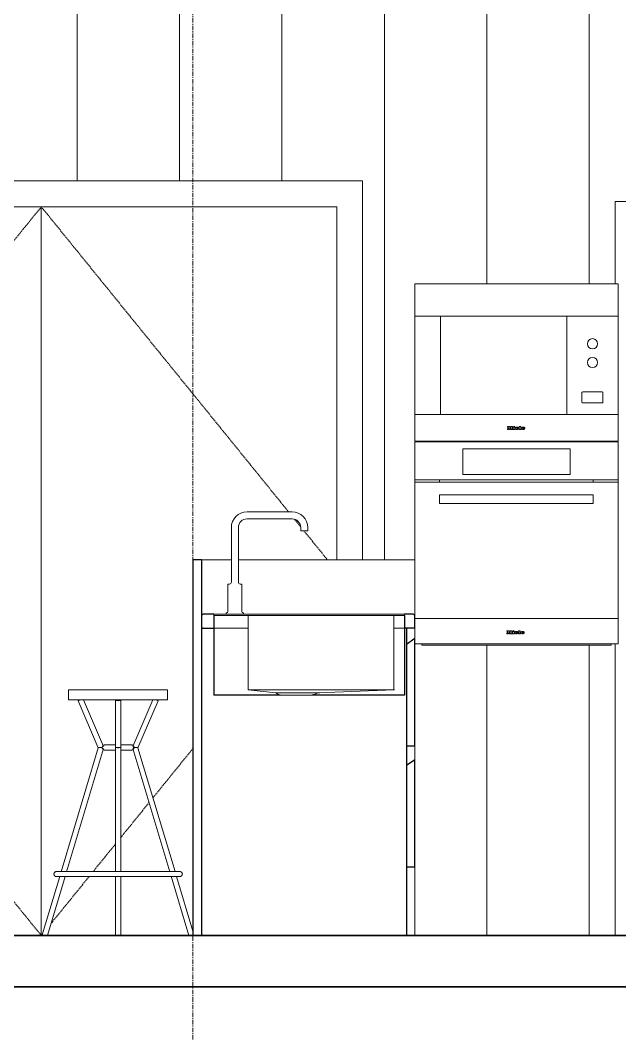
# Model space of a CAD drawing. Header units: millimetres. Extents: x -24070 to 93572, y -3360 to 13033.
# Drawn here: x 57854 to 59609, y -305 to 2680 of the extents above; entities that cross this region are included whole.
import ezdxf

# ---------------------------------------------------------------- set-up
doc = ezdxf.new("R2010")
doc.units = ezdxf.units.MM
doc.linetypes.add('Dash - Tight', pattern=[4.5, 3, -1.5])
doc.linetypes.add('Grid Line', pattern=[22.225, 12.7, -3.175, 3.175, -3.175])
for name, color, linetype, lineweight in [('A-DOOR', 31, 'Continuous', 9), ('A-DOOR-FRAM', 31, 'Continuous', 9), ('A-FLOR', 192, 'Continuous', 9), ('A-FLOR-LEVL', 51, 'Continuous', 9), ('A-WALL', 113, 'Continuous', 9), ('A-WALL-PATT', 111, 'Continuous', 9), ('I-FURN', 30, 'Continuous', 9), ('P-SANR-FIXT', 6, 'Continuous', 9), ('Q-CASE', 31, 'Continuous', 9), ('Q-SPCQ', 91, 'Continuous', 9), ('S-GRID', 1, 'Continuous', 9)]:
    doc.layers.add(name, color=color, linetype=linetype, lineweight=lineweight)

# ---------------------------------------------------------------- blocks, each defined once
blk = doc.blocks.new('Sink-Offset-Kohler-Vault-3823_4 - Steel-Stainless-NA-211807-Building Section')
at = {"layer": 'P-SANR-FIXT'}
for p, q in [((262.6, 937.6), (262.6, 940.8)), ((262.6, 940.8), (821.4, 940.8)), ((363.3, 937.6), (262.6, 937.6)), ((363.3, 937.6), (789.8, 937.6)), ((363.3, 719.3), (363.3, 937.6)), ((821.4, 937.6), (789.8, 937.6)), ((789.8, 937.6), (789.8, 719.3)), ((821.4, 940.8), (821.4, 937.6)), ((791.4, 719.3), (363.3, 719.3)), ((443.8, 710.7), (363.3, 719.3)), ((789.8, 719.3), (568, 710.5)), ((443.8, 710.7), (573, 710.7)), ((550.7, 704.2), (457.2, 704.2))]:
    blk.add_line(p, q, dxfattribs=at)
for centre, radius, start, end in [((467.7, 743.2), 40.4, 233.7159, 254.9114), ((424.3, 1082), 398.4, 288.5068, 291.153)]:
    blk.add_arc(centre, radius, start, end, dxfattribs=at)
blk = doc.blocks.new('Faucet-8inch_Reach-Kohler-Purist-7507 - Chrome-Polished_Chrome-CP-213558-Building Section')
at = {"layer": 'P-SANR-FIXT'}
for p, q in [((491.9, 1240.8), (360.1, 1240.8)), ((314.1, 1194.8), (314.1, 1034.8)), ((334.6, 1035), (334.6, 1194.9)), ((360.1, 1220.3), (491.8, 1220.3)), ((517.3, 1194.8), (517.3, 1185.2)), ((537.9, 1185.2), (537.9, 1194.8)), ((517.3, 1185.2), (537.9, 1185.2)), ((303.7, 1028.4), (303.7, 948.5)), ((308.7, 1029.3), (304.6, 1029.3)), ((344.2, 1029.3), (340.4, 1029.3)), ((345, 948.5), (345, 1028.5)), ((299, 944.5), (299, 941.5)), ((300.6, 945.3), (299.8, 945.3)), ((349, 945.3), (348.1, 945.3)), ((349.8, 941.6), (349.8, 944.5))]:
    blk.add_line(p, q, dxfattribs=at)
for centre, radius, start, end in [((360.1, 1194.8), 46, 90, 180), ((491.9, 1194.8), 46, 360, 90), ((360.1, 1194.9), 25.4, 90, 180), ((491.8, 1194.8), 25.5, 0, 90), ((304.6, 1028.4), 0.828, 90, 180), ((308.5, 1034.8), 5.59, 272.1536, 0), ((340.4, 1035), 5.76, 180, 270), ((344.2, 1028.5), 0.801, 0, 90), ((299.8, 944.5), 0.816, 90, 180), ((299.7, 941.5), 0.764, 180, 270), ((300.6, 948.5), 3.14, 270, 360), ((348.1, 948.5), 3.13, 180, 270), ((349, 944.5), 0.795, 0, 90), ((349, 941.6), 0.798, 270, 0)]:
    blk.add_arc(centre, radius, start, end, dxfattribs=at)
blk = doc.blocks.new('Miele Oven H 5681 BP - Miele Oven H 5681 BP-686169-Building Section')
at = {"layer": 'Q-SPCQ'}
for p, q in [((851.6, 1334.5), (851.6, 1446)), ((1446.6, 1446), (851.6, 1446)), ((1446.6, 1446), (1446.6, 1334.5)), ((1306.6, 1425), (991.6, 1425)), ((991.6, 1425), (991.6, 1350.5)), ((1306.6, 1350.5), (1306.6, 1425)), ((991.6, 1350.5), (1306.6, 1350.5)), ((851.6, 1334.5), (1446.6, 1334.5)), ((851.6, 1327.5), (851.6, 1334.5)), ((851.6, 1100), (851.6, 1327.5)), ((1446.6, 1327.5), (851.6, 1327.5)), ((924.1, 1327.5), (924.1, 1334.5)), ((1374.1, 1334.5), (1374.1, 1327.5)), ((1446.6, 1327.5), (1446.6, 1334.5)), ((1446.6, 1327.5), (1446.6, 928)), ((924.1, 1290.5), (1374.1, 1290.5)), ((924.1, 1290.5), (924.1, 1265.5)), ((1374.1, 1290.5), (1374.1, 1265.5)), ((1374.1, 1265.5), (924.1, 1265.5)), ((1446.6, 928), (851.6, 928)), ((851.6, 928), (1446.6, 928)), ((1446.6, 928), (1446.6, 854)), ((1126.3, 892.3), (1120.5, 892.3)), ((1120.5, 892.3), (1120.5, 890.9)), ((1120.5, 890.9), (1121.5, 890.9)), ((1121.5, 885.2), (1120.5, 885.2)), ((1120.5, 885.2), (1120.5, 883.8)), ((1120.5, 883.8), (1124.2, 883.8)), ((1121.5, 890.9), (1121.5, 885.2)), ((1123.2, 885.2), (1123.2, 888.9)), ((1123.2, 888.9), (1126.8, 883.8)), ((1124.2, 885.2), (1123.2, 885.2)), ((1124.2, 883.8), (1124.2, 885.2)), ((1128.7, 889), (1126.3, 892.3)), ((1126.8, 883.8), (1130.5, 888.9)), ((1131.1, 892.3), (1128.7, 889)), ((1130.5, 885.2), (1129.5, 885.2)), ((1129.5, 885.2), (1129.5, 883.8)), ((1129.5, 883.8), (1136.1, 883.8)), ((1130.5, 888.9), (1130.5, 885.2)), ((1136.1, 892.3), (1131.1, 892.3)), ((1135, 885.2), (1135, 890.9)), ((1135, 890.9), (1136.1, 890.9)), ((1136.1, 885.2), (1135, 885.2)), ((1136.1, 890.9), (1136.1, 892.3)), ((1136.1, 883.8), (1136.1, 885.2)), ((1142.4, 890.3), (1136.9, 890.3)), ((1136.9, 890.3), (1136.9, 888.8)), ((1136.9, 888.8), (1137.9, 888.8)), ((1137.9, 885.2), (1136.9, 885.2)), ((1136.9, 885.2), (1136.9, 883.8)), ((1136.9, 883.8), (1143.4, 883.8)), ((1137.9, 888.8), (1137.9, 885.2)), ((1141.7, 893.1), (1138.9, 891.8)), ((1138.9, 891.8), (1139.6, 890.5)), ((1139.6, 890.5), (1142.3, 891.8)), ((1142.3, 891.8), (1141.7, 893.1)), ((1142.4, 885.2), (1142.4, 890.3)), ((1143.4, 885.2), (1142.4, 885.2)), ((1143.4, 883.8), (1143.4, 885.2)), ((1147.9, 887.7), (1147.9, 888.6)), ((1149.3, 887.7), (1147.9, 887.7)), ((1147.9, 885.8), (1147.9, 886.6)), ((1147.9, 886.6), (1153.4, 886.6)), ((1149.3, 888.6), (1149.3, 887.7)), ((1153.3, 885.8), (1150.8, 885.8)), ((1160.3, 892.3), (1154.7, 892.3)), ((1154.7, 892.3), (1154.7, 890.9)), ((1154.7, 890.9), (1155.7, 890.9)), ((1155.7, 885.2), (1154.7, 885.2)), ((1154.7, 885.2), (1154.7, 883.8)), ((1154.7, 883.8), (1161.3, 883.8)), ((1155.7, 890.9), (1155.7, 885.2)), ((1160.3, 885.2), (1160.3, 892.3)), ((1161.3, 885.2), (1160.3, 885.2)), ((1161.3, 883.8), (1161.3, 885.2)), ((1166.3, 887.7), (1166.3, 888.6)), ((1167.7, 887.7), (1166.3, 887.7)), ((1166.3, 885.8), (1166.3, 886.6)), ((1166.3, 886.6), (1171.8, 886.6)), ((1167.7, 888.6), (1167.7, 887.7)), ((1171.6, 885.8), (1169.2, 885.8)), ((851.6, 854), (1446.6, 854)), ((872.1, 850), (872.1, 854)), ((872.1, 850), (1426.1, 850)), ((1426.1, 854), (1426.1, 850))]:
    blk.add_line(p, q, dxfattribs=at)
at = {"layer": 'Q-SPCQ', "flags": 128}
for points in [[(1153.4, 886.6), (1153.3, 887.5), (1152.9, 888.3), (1152.4, 889.1), (1151.6, 889.7), (1150.7, 890.2), (1149.7, 890.5), (1148.7, 890.6), (1147.6, 890.5), (1146.6, 890.2), (1145.7, 889.7), (1144.9, 889.1), (1144.4, 888.3), (1144, 887.5), (1143.9, 886.6)], [(1171.8, 886.6), (1171.7, 887.5), (1171.3, 888.3), (1170.7, 889.1), (1170, 889.7), (1169.1, 890.2), (1168.1, 890.5), (1167, 890.6), (1166, 890.5), (1165, 890.2), (1164.1, 889.7), (1163.3, 889.1), (1162.8, 888.3), (1162.4, 887.5), (1162.3, 886.6)]]:
    blk.add_lwpolyline(points, dxfattribs=at)
at = {"layer": 'Q-SPCQ'}
for centre, radius, start, end in [((1147, 886.9), 3.14, 185.0568, 256.9012), ((1148.5, 889.3), 5.87, 248.0067, 323.9933), ((1148.6, 888.6), 0.706, 0, 180), ((1148.8, 885.8), 0.922, 180, 270), ((1149.2, 886.6), 1.72, 257.1888, 335.3468), ((1165.4, 886.9), 3.14, 185.0568, 256.9012), ((1166.9, 889.3), 5.87, 248.0067, 323.9933), ((1167, 888.6), 0.706, 0, 180), ((1167.2, 885.8), 0.922, 180, 270), ((1167.6, 886.6), 1.72, 257.1888, 335.3468)]:
    blk.add_arc(centre, radius, start, end, dxfattribs=at)
blk = doc.blocks.new('Miele Built-in Microwave M 8260-2 - Miele Microwave M 8260-2-696969-Building Section')
at = {"layer": 'Q-SPCQ'}
for p, q in [((1446.6, 1908.5), (851.6, 1908.5)), ((851.6, 1908.5), (851.6, 1813.9)), ((1446.6, 1813.9), (1446.6, 1908.5)), ((926.6, 1813.9), (851.6, 1813.9)), ((851.6, 1813.9), (851.6, 1526)), ((851.6, 1813.9), (1446.6, 1813.9)), ((926.6, 1526), (926.6, 1813.9)), ((1296.6, 1813.9), (926.6, 1813.9)), ((926.6, 1813.9), (926.6, 1526)), ((1296.6, 1813.9), (1296.6, 1526)), ((1446.6, 1813.9), (1296.6, 1813.9)), ((1296.6, 1526), (1296.6, 1813.9)), ((1446.6, 1526), (1446.6, 1813.9)), ((1340.9, 1590), (1340.9, 1561.6)), ((1400.3, 1592), (1342.9, 1592)), ((1402.3, 1561.6), (1402.3, 1590)), ((1342.9, 1559.6), (1400.3, 1559.6)), ((851.6, 1526), (926.6, 1526)), ((1446.6, 1526), (851.6, 1526)), ((851.6, 1526), (851.6, 1448)), ((926.6, 1526), (1296.6, 1526)), ((1296.6, 1526), (1446.6, 1526)), ((1446.6, 1448), (1446.6, 1526)), ((1128, 1490.6), (1122.3, 1490.6)), ((1122.3, 1490.6), (1122.3, 1489.2)), ((1122.3, 1489.2), (1123.3, 1489.2)), ((1123.3, 1483.5), (1122.3, 1483.5)), ((1122.3, 1483.5), (1122.3, 1482.1)), ((1122.3, 1482.1), (1125.9, 1482.1)), ((1123.3, 1489.2), (1123.3, 1483.5)), ((1124.9, 1483.5), (1124.9, 1487.2)), ((1124.9, 1487.2), (1128.6, 1482.1)), ((1125.9, 1483.5), (1124.9, 1483.5)), ((1125.9, 1482.1), (1125.9, 1483.5)), ((1130.4, 1487.3), (1128, 1490.6)), ((1128.6, 1482.1), (1132.3, 1487.2)), ((1132.8, 1490.6), (1130.4, 1487.3)), ((1132.3, 1483.5), (1131.3, 1483.5)), ((1131.3, 1483.5), (1131.3, 1482.1)), ((1131.3, 1482.1), (1137.8, 1482.1)), ((1132.3, 1487.2), (1132.3, 1483.5)), ((1137.8, 1490.6), (1132.8, 1490.6)), ((1136.8, 1483.5), (1136.8, 1489.2)), ((1136.8, 1489.2), (1137.8, 1489.2)), ((1137.8, 1483.5), (1136.8, 1483.5)), ((1137.8, 1489.2), (1137.8, 1490.6)), ((1137.8, 1482.1), (1137.8, 1483.5)), ((1144.2, 1488.6), (1138.7, 1488.6)), ((1138.7, 1488.6), (1138.7, 1487.1)), ((1138.7, 1487.1), (1139.7, 1487.1)), ((1139.7, 1483.5), (1138.7, 1483.5)), ((1138.7, 1483.5), (1138.7, 1482.1)), ((1138.7, 1482.1), (1145.2, 1482.1)), ((1139.7, 1487.1), (1139.7, 1483.5)), ((1143.5, 1491.4), (1140.7, 1490.1)), ((1140.7, 1490.1), (1141.3, 1488.8)), ((1141.3, 1488.8), (1144.1, 1490.1)), ((1144.1, 1490.1), (1143.5, 1491.4)), ((1144.2, 1483.5), (1144.2, 1488.6)), ((1145.2, 1483.5), (1144.2, 1483.5)), ((1145.2, 1482.1), (1145.2, 1483.5)), ((1149.7, 1486), (1149.7, 1486.9)), ((1151.1, 1486), (1149.7, 1486)), ((1149.7, 1484.1), (1149.7, 1484.9)), ((1149.7, 1484.9), (1155.2, 1484.9)), ((1151.1, 1486.9), (1151.1, 1486)), ((1155, 1484.1), (1152.5, 1484.1)), ((1162.1, 1490.6), (1156.5, 1490.6)), ((1156.5, 1490.6), (1156.5, 1489.2)), ((1156.5, 1489.2), (1157.4, 1489.2)), ((1157.4, 1483.5), (1156.5, 1483.5)), ((1156.5, 1483.5), (1156.5, 1482.1)), ((1156.5, 1482.1), (1163.1, 1482.1)), ((1157.4, 1489.2), (1157.4, 1483.5)), ((1162.1, 1483.5), (1162.1, 1490.6)), ((1163.1, 1483.5), (1162.1, 1483.5)), ((1163.1, 1482.1), (1163.1, 1483.5)), ((1168.1, 1486), (1168.1, 1486.9)), ((1169.5, 1486), (1168.1, 1486)), ((1168.1, 1484.1), (1168.1, 1484.9)), ((1168.1, 1484.9), (1173.5, 1484.9)), ((1169.5, 1486.9), (1169.5, 1486)), ((1173.4, 1484.1), (1170.9, 1484.1)), ((851.6, 1448), (1446.6, 1448))]:
    blk.add_line(p, q, dxfattribs=at)
at = {"layer": 'Q-SPCQ', "flags": 128}
for points in [[(1155.2, 1484.9), (1155, 1485.8), (1154.7, 1486.6), (1154.1, 1487.4), (1153.4, 1488), (1152.5, 1488.5), (1151.5, 1488.8), (1150.4, 1488.9), (1149.4, 1488.8), (1148.4, 1488.5), (1147.5, 1488), (1146.7, 1487.4), (1146.1, 1486.6), (1145.8, 1485.8), (1145.7, 1484.9)], [(1173.5, 1484.9), (1173.4, 1485.8), (1173.1, 1486.6), (1172.5, 1487.4), (1171.8, 1488), (1170.9, 1488.5), (1169.9, 1488.8), (1168.8, 1488.9), (1167.7, 1488.8), (1166.7, 1488.5), (1165.8, 1488), (1165.1, 1487.4), (1164.5, 1486.6), (1164.2, 1485.8), (1164, 1484.9)]]:
    blk.add_lwpolyline(points, dxfattribs=at)
at = {"layer": 'Q-SPCQ'}
for centre, radius, start, end in [((1371.6, 1733), 15, 0, 180), ((1371.6, 1733), 15, 180, 360), ((1371.6, 1678), 15, 0, 180), ((1371.6, 1678), 15, 180, 360), ((1342.9, 1590), 2, 90, 180), ((1400.3, 1590), 2, 0, 90), ((1342.9, 1561.6), 2, 180, 270), ((1400.3, 1561.6), 2, 270, 0), ((1148.8, 1485.2), 3.14, 185.0568, 256.9012), ((1150.3, 1487.6), 5.87, 248.0067, 323.9933), ((1150.4, 1486.9), 0.706, 0, 180), ((1150.6, 1484.1), 0.922, 180, 270), ((1151, 1484.8), 1.72, 257.1888, 335.3468), ((1167.2, 1485.2), 3.14, 185.0568, 256.9012), ((1168.7, 1487.6), 5.87, 248.0067, 323.9933), ((1168.8, 1486.9), 0.706, 0, 180), ((1169, 1484.1), 0.922, 180, 270), ((1169.4, 1484.8), 1.72, 257.1888, 335.3468)]:
    blk.add_arc(centre, radius, start, end, dxfattribs=at)
blk = doc.blocks.new('M_Double-Flush - 1730 x 2134mm-907638-Building Section')
at = {"layer": 'A-DOOR', "linetype": 'Dash - Tight'}
for p, q in [((-242.4, 2134), (-1107.4, 1067)), ((-242.4, 2134), (481.7, 1240.8)), ((499.3, 1219), (516.9, 1197.3)), ((526.7, 1185.2), (595.8, 1100)), ((-242.4, 0), (-1107.4, 1067)), ((201.6, 547.7), (84.2, 402.9)), ((73.3, 389.5), (-10.2, 286.5)), ((-24.7, 268.6), (-91, 186.8)), ((-102.4, 172.7), (-214.1, 34.9)), ((-239, 4.2), (-242.4, 0))]:
    blk.add_line(p, q, dxfattribs=at)
at = {"layer": 'A-DOOR'}
for p, q in [((-242.4, 0), (-242.4, 2134)), ((-242.4, 2134), (-242.4, 0))]:
    blk.add_line(p, q, dxfattribs=at)
at = {"layer": 'A-DOOR-FRAM'}
for p, q in [((698.6, 2210), (-1183.4, 2210)), ((-1183.4, 2210), (-1183.4, 0)), ((698.6, 1100), (698.6, 2210)), ((-1107.4, 0), (-1107.4, 2134)), ((-1107.4, 2134), (622.6, 2134)), ((622.6, 2134), (622.6, 1100))]:
    blk.add_line(p, q, dxfattribs=at)
blk = doc.blocks.new('Bar Chair - Bar Chair-988018-Building Section')
at = {"layer": 'I-FURN'}
for p, q in [((-162.4, 720), (-162.4, 690)), ((-162.4, 720), (127.6, 720)), ((127.6, 690), (127.6, 720)), ((127.6, 690), (-162.4, 690)), ((-134.3, 687), (-127.4, 690)), ((-134.3, 687), (-75.4, 550.1)), ((-60.5, 553.6), (-119.2, 690)), ((-24.9, 690), (-24.9, 550.6)), ((-9.9, 550.6), (-9.9, 690)), ((84.4, 690), (25.7, 553.6)), ((40.6, 550.1), (99.5, 687)), ((92.6, 690), (99.5, 687)), ((-75.4, 550.1), (-184.2, 186.9)), ((-168.7, 186.4), (-60.5, 547.5)), ((-24.9, 550.6), (-24.9, 186.8)), ((-9.9, 186.1), (-9.9, 550.6)), ((25.7, 547.5), (134, 186.2)), ((149.4, 187.1), (40.6, 550.1)), ((-188.5, 172.6), (-239.6, 2.2)), ((-224.6, 0), (-172.6, 173.3)), ((-24.9, 174.2), (-24.9, 0)), ((-9.9, 0), (-9.9, 173.9)), ((137.6, 174), (189.8, 0)), ((201.6, 12.8), (153.7, 172.6)), ((-232.4, 0), (-239.6, 2.2)), ((201.2, 1.1), (197.6, 0))]:
    blk.add_line(p, q, dxfattribs=at)
at = {"layer": 'I-FURN', "flags": 128}
for points in [[(-64, 550.6), (-64, 550.9), (-64, 551.2), (-64, 551.5), (-63.9, 551.8), (-63.9, 552.1), (-63.8, 552.4), (-63.7, 552.7), (-63.6, 552.9), (-63.5, 553.2), (-63.4, 553.5), (-63.3, 553.8), (-63.2, 554), (-63, 554.3), (-62.9, 554.6), (-62.7, 554.8), (-62.5, 555.1), (-62.4, 555.3), (-62.2, 555.5), (-62, 555.8), (-61.7, 556), (-61.5, 556.2), (-61.3, 556.4), (-61.1, 556.6), (-60.8, 556.7), (-60.6, 556.9), (-60.3, 557.1), (-60.1, 557.2), (-59.8, 557.3), (-59.5, 557.5), (-59.2, 557.6), (-59, 557.7), (-58.7, 557.8), (-58.4, 557.8), (-58.1, 557.9), (-57.8, 558), (-57.5, 558), (-57.2, 558.1), (-56.9, 558.1), (-56.6, 558.1), (-56.5, 558.1)], [(-56.5, 543.1), (-56.8, 543.1), (-57.1, 543.1), (-57.4, 543.1), (-57.7, 543.2), (-58, 543.2), (-58.3, 543.3), (-58.6, 543.4), (-58.9, 543.5), (-59.2, 543.6), (-59.4, 543.7), (-59.7, 543.8), (-60, 543.9), (-60.2, 544.1), (-60.5, 544.2), (-60.8, 544.4), (-61, 544.6), (-61.2, 544.8), (-61.5, 544.9), (-61.7, 545.1), (-61.9, 545.4), (-62.1, 545.6), (-62.3, 545.8), (-62.5, 546), (-62.7, 546.3), (-62.8, 546.5), (-63, 546.8), (-63.1, 547), (-63.3, 547.3), (-63.4, 547.6), (-63.5, 547.9), (-63.6, 548.1), (-63.7, 548.4), (-63.8, 548.7), (-63.9, 549), (-63.9, 549.3), (-64, 549.6), (-64, 549.9), (-64, 550.2), (-64, 550.5), (-64, 550.6)], [(-56.5, 558.1), (-56.5, 558.1), (-56.4, 558.1), (-56.2, 558.1), (-56, 558.1), (-55.7, 558.1), (-55.4, 558.1), (-55, 558.1), (-54.5, 558.1), (-54, 558.1), (-53.4, 558.1), (-52.8, 558.1), (-52.1, 558.1), (-51.4, 558.1), (-50.5, 558.1), (-49.7, 558.1), (-48.8, 558.1), (-47.8, 558.1), (-46.8, 558.1), (-45.8, 558.1), (-44.7, 558.1), (-43.5, 558.1), (-42.3, 558.1), (-41.1, 558.1), (-39.8, 558.1), (-38.5, 558.1), (-37.2, 558.1), (-35.8, 558.1), (-34.4, 558.1), (-33, 558.1), (-31.6, 558.1), (-30.1, 558.1), (-28.6, 558.1), (-27.1, 558.1), (-25.6, 558.1)], [(-24.8, 558.1), (-26.3, 558.1), (-27.8, 558.1), (-29.3, 558.1), (-30.8, 558.1), (-32.2, 558.1), (-33.7, 558.1), (-35.1, 558.1), (-36.5, 558.1), (-37.8, 558.1), (-39.1, 558.1), (-40.4, 558.1), (-41.7, 558.1), (-42.9, 558.1), (-44, 558.1), (-45.2, 558.1), (-46.2, 558.1), (-47.3, 558.1), (-48.3, 558.1), (-49.2, 558.1), (-50.1, 558.1), (-50.9, 558.1), (-51.7, 558.1), (-52.4, 558.1), (-53.1, 558.1), (-53.7, 558.1), (-54.3, 558.1), (-54.8, 558.1), (-55.2, 558.1), (-55.6, 558.1), (-55.9, 558.1), (-56.1, 558.1), (-56.3, 558.1), (-56.4, 558.1), (-56.5, 558.1), (-56.5, 558.1)], [(-41.7, 543.1), (-42.9, 543.1), (-44, 543.1), (-45.2, 543.1), (-46.2, 543.1), (-47.3, 543.1), (-48.3, 543.1), (-49.2, 543.1), (-50.1, 543.1), (-50.9, 543.1), (-51.7, 543.1), (-52.4, 543.1), (-53.1, 543.1), (-53.7, 543.1), (-54.3, 543.1), (-54.8, 543.1), (-55.2, 543.1), (-55.6, 543.1), (-55.9, 543.1), (-56.1, 543.1), (-56.3, 543.1), (-56.4, 543.1), (-56.5, 543.1), (-56.5, 543.1)], [(-56.5, 543.1), (-56.5, 543.1), (-56.4, 543.1), (-56.2, 543.1), (-56, 543.1), (-55.7, 543.1), (-55.4, 543.1), (-55, 543.1), (-54.5, 543.1), (-54, 543.1), (-53.4, 543.1), (-52.8, 543.1), (-52.1, 543.1), (-51.4, 543.1), (-50.5, 543.1), (-49.7, 543.1), (-48.8, 543.1), (-47.8, 543.1), (-46.8, 543.1), (-45.8, 543.1), (-44.7, 543.1), (-43.5, 543.1), (-42.3, 543.1), (-41.1, 543.1), (-39.8, 543.1), (-38.5, 543.1), (-37.2, 543.1), (-35.8, 543.1), (-34.4, 543.1), (-33, 543.1), (-31.6, 543.1), (-30.1, 543.1), (-28.6, 543.1), (-27.1, 543.1), (-25.6, 543.1)], [(-24.9, 543.1), (-26.3, 543.1), (-27.8, 543.1), (-29.3, 543.1), (-30.8, 543.1), (-32.2, 543.1), (-33.7, 543.1)], [(-10, 543.1), (-8.5, 543.1), (-7, 543.1), (-5.5, 543.1), (-4, 543.1), (-2.6, 543.1), (-1.1, 543.1), (0.3, 543.1), (1.7, 543.1), (3, 543.1), (4.3, 543.1), (5.6, 543.1), (6.9, 543.1), (8.1, 543.1), (9.2, 543.1), (10.4, 543.1), (11.4, 543.1), (12.5, 543.1), (13.5, 543.1), (14.4, 543.1), (15.3, 543.1), (16.1, 543.1), (16.9, 543.1), (17.6, 543.1), (18.3, 543.1), (18.9, 543.1), (19.5, 543.1), (19.9, 543.1), (20.4, 543.1), (20.8, 543.1), (21.1, 543.1), (21.3, 543.1), (21.5, 543.1), (21.6, 543.1), (21.7, 543.1), (21.7, 543.1)], [(-9.9, 558.1), (-8.5, 558.1), (-7, 558.1), (-5.5, 558.1), (-4, 558.1), (-2.6, 558.1), (-1.1, 558.1), (0.3, 558.1), (1.7, 558.1), (3, 558.1), (4.3, 558.1), (5.6, 558.1), (6.9, 558.1), (8.1, 558.1), (9.2, 558.1), (10.4, 558.1), (11.4, 558.1), (12.5, 558.1), (13.5, 558.1), (14.4, 558.1), (15.3, 558.1), (16.1, 558.1), (16.9, 558.1), (17.6, 558.1), (18.3, 558.1), (18.9, 558.1), (19.5, 558.1), (19.9, 558.1), (20.4, 558.1), (20.8, 558.1), (21.1, 558.1), (21.3, 558.1), (21.5, 558.1), (21.6, 558.1), (21.7, 558.1), (21.7, 558.1)], [(21.7, 558.1), (21.7, 558.1), (21.6, 558.1), (21.4, 558.1), (21.2, 558.1), (20.9, 558.1), (20.6, 558.1), (20.2, 558.1), (19.7, 558.1), (19.2, 558.1), (18.6, 558.1), (18, 558.1), (17.3, 558.1), (16.5, 558.1), (15.7, 558.1), (14.9, 558.1), (14, 558.1), (13, 558.1), (12, 558.1), (10.9, 558.1), (9.8, 558.1), (8.7, 558.1), (7.5, 558.1), (6.3, 558.1), (5, 558.1), (3.7, 558.1), (2.4, 558.1), (1, 558.1), (-0.4, 558.1), (-1.8, 558.1), (-3.2, 558.1), (-4.7, 558.1), (-6.2, 558.1), (-7.7, 558.1), (-9.2, 558.1)], [(6.3, 543.1), (5, 543.1), (3.7, 543.1), (2.4, 543.1), (1, 543.1), (-0.4, 543.1), (-1.8, 543.1), (-3.2, 543.1), (-4.7, 543.1), (-6.2, 543.1), (-7.7, 543.1), (-9.2, 543.1)], [(21.7, 543.1), (21.7, 543.1), (21.6, 543.1), (21.4, 543.1), (21.2, 543.1), (20.9, 543.1), (20.6, 543.1), (20.2, 543.1), (19.7, 543.1), (19.2, 543.1), (18.6, 543.1), (18, 543.1)], [(21.7, 558.1), (22, 558.1), (22.3, 558.1), (22.6, 558), (22.9, 558), (23.2, 557.9), (23.5, 557.9), (23.8, 557.8), (24.1, 557.7), (24.4, 557.6), (24.6, 557.5), (24.9, 557.4), (25.2, 557.2), (25.4, 557.1), (25.7, 556.9), (25.9, 556.8), (26.2, 556.6), (26.4, 556.4), (26.7, 556.2), (26.9, 556), (27.1, 555.8), (27.3, 555.6), (27.5, 555.4), (27.7, 555.1), (27.9, 554.9), (28, 554.6), (28.2, 554.4), (28.3, 554.1), (28.5, 553.9), (28.6, 553.6), (28.7, 553.3), (28.8, 553), (28.9, 552.7), (29, 552.4), (29, 552.2), (29.1, 551.9), (29.1, 551.6), (29.2, 551.3), (29.2, 551), (29.2, 550.7), (29.2, 550.6)], [(29.2, 550.6), (29.2, 550.3), (29.2, 550), (29.2, 549.7), (29.1, 549.4), (29.1, 549.1), (29, 548.8), (28.9, 548.5), (28.8, 548.2), (28.7, 547.9), (28.6, 547.7), (28.5, 547.4), (28.4, 547.1), (28.2, 546.9), (28.1, 546.6), (27.9, 546.3), (27.7, 546.1), (27.5, 545.9), (27.3, 545.6), (27.1, 545.4), (26.9, 545.2), (26.7, 545), (26.5, 544.8), (26.3, 544.6), (26, 544.4), (25.8, 544.3), (25.5, 544.1), (25.2, 544), (25, 543.8), (24.7, 543.7), (24.4, 543.6), (24.1, 543.5), (23.9, 543.4), (23.6, 543.3), (23.3, 543.3), (23, 543.2), (22.7, 543.1), (22.4, 543.1), (22.1, 543.1), (21.8, 543.1), (21.7, 543.1)], [(-205.4, 180), (-205.4, 180.3), (-205.4, 180.6), (-205.3, 180.9), (-205.3, 181.2), (-205.2, 181.5), (-205.2, 181.8), (-205.1, 182.1), (-205, 182.4), (-204.9, 182.6), (-204.8, 182.9), (-204.7, 183.2), (-204.5, 183.5), (-204.4, 183.7), (-204.2, 184), (-204.1, 184.2), (-203.9, 184.5), (-203.7, 184.7), (-203.5, 184.9), (-203.3, 185.2), (-203.1, 185.4), (-202.9, 185.6), (-202.7, 185.8), (-202.4, 186), (-202.2, 186.1), (-201.9, 186.3), (-201.7, 186.5), (-201.4, 186.6), (-201.2, 186.8), (-200.9, 186.9), (-200.6, 187), (-200.3, 187.1), (-200, 187.2), (-199.7, 187.3), (-199.5, 187.3), (-199.2, 187.4), (-198.9, 187.4), (-198.6, 187.5), (-198.3, 187.5), (-198, 187.5), (-197.9, 187.5)], [(-197.9, 172.5), (-198.2, 172.5), (-198.5, 172.5), (-198.8, 172.6), (-199.1, 172.6), (-199.4, 172.6), (-199.7, 172.7), (-200, 172.8), (-200.2, 172.9), (-200.5, 173), (-200.8, 173.1), (-201.1, 173.2), (-201.3, 173.3), (-201.6, 173.5), (-201.9, 173.6), (-202.1, 173.8), (-202.4, 174), (-202.6, 174.2), (-202.8, 174.4), (-203.1, 174.6), (-203.3, 174.8), (-203.5, 175), (-203.7, 175.2), (-203.9, 175.5), (-204, 175.7), (-204.2, 175.9), (-204.4, 176.2), (-204.5, 176.5), (-204.6, 176.7), (-204.8, 177), (-204.9, 177.3), (-205, 177.6), (-205.1, 177.8), (-205.2, 178.1), (-205.2, 178.4), (-205.3, 178.7), (-205.3, 179), (-205.4, 179.3), (-205.4, 179.6), (-205.4, 179.9), (-205.4, 180)], [(-197.9, 187.5), (-197.7, 187.5), (-197.3, 187.5), (-196.6, 187.5), (-195.6, 187.5), (-194.3, 187.5), (-192.7, 187.5), (-190.9, 187.5), (-188.7, 187.5), (-186.3, 187.5), (-183.8, 187.5)], [(163.1, 187.5), (162.9, 187.5), (162.5, 187.5), (161.8, 187.5), (160.8, 187.5), (159.5, 187.5), (157.9, 187.5), (156, 187.5), (153.9, 187.5), (151.5, 187.5), (148.8, 187.5), (145.9, 187.5), (142.7, 187.5), (139.2, 187.5), (135.5, 187.5), (131.5, 187.5), (127.4, 187.5), (122.9, 187.5), (118.3, 187.5), (113.4, 187.5), (108.3, 187.5), (103.1, 187.5), (97.6, 187.5), (91.9, 187.5), (86.1, 187.5), (80.1, 187.5), (74, 187.5), (67.7, 187.5), (61.2, 187.5), (54.7, 187.5), (48, 187.5), (41.2, 187.5), (34.3, 187.5), (27.4, 187.5), (20.4, 187.5), (13.3, 187.5), (6.1, 187.5), (-1, 187.5), (-8.2, 187.5), (-15.5, 187.5), (-22.7, 187.5), (-29.9, 187.5), (-37.1, 187.5), (-44.2, 187.5), (-51.3, 187.5), (-58.4, 187.5), (-65.4, 187.5), (-72.3, 187.5), (-79.2, 187.5), (-85.9, 187.5), (-92.5, 187.5), (-99, 187.5), (-105.4, 187.5), (-111.6, 187.5), (-117.7, 187.5), (-123.6, 187.5), (-129.4, 187.5), (-134.9, 187.5), (-140.3, 187.5), (-145.5, 187.5), (-150.5, 187.5), (-155.3, 187.5), (-159.8, 187.5), (-164.1, 187.5), (-168.2, 187.5), (-172.1, 187.5), (-175.7, 187.5), (-179, 187.5), (-182.1, 187.5), (-184.9, 187.5), (-187.5, 187.5), (-189.7, 187.5), (-191.7, 187.5), (-193.5, 187.5), (-194.9, 187.5), (-196.1, 187.5), (-197, 187.5), (-197.5, 187.5), (-197.8, 187.5), (-197.9, 187.5)], [(-168.7, 187.5), (-166.4, 187.5), (-162.2, 187.5), (-157.7, 187.5), (-153.1, 187.5), (-148.2, 187.5), (-143.1, 187.5), (-137.9, 187.5), (-132.4, 187.5), (-126.7, 187.5), (-120.9, 187.5), (-114.9, 187.5), (-108.8, 187.5), (-102.5, 187.5), (-96, 187.5), (-89.5, 187.5), (-82.8, 187.5), (-76, 187.5), (-69.2, 187.5), (-62.2, 187.5), (-55.2, 187.5), (-48.1, 187.5), (-40.9, 187.5), (-33.8, 187.5), (-26.6, 187.5), (-24.7, 187.5)], [(-10.2, 187.5), (-4.9, 187.5), (2.3, 187.5), (9.4, 187.5), (16.5, 187.5), (23.6, 187.5), (30.6, 187.5), (37.5, 187.5), (44.3, 187.5), (51.1, 187.5), (57.7, 187.5), (64.2, 187.5), (70.6, 187.5), (76.8, 187.5), (82.9, 187.5), (88.8, 187.5), (94.6, 187.5), (100.1, 187.5), (105.5, 187.5), (110.7, 187.5), (115.7, 187.5), (120.4, 187.5), (125, 187.5), (129.3, 187.5), (133.4, 187.5)], [(150.1, 187.5), (152.6, 187.5), (154.9, 187.5), (156.9, 187.5), (158.7, 187.5), (160.1, 187.5), (161.3, 187.5), (162.1, 187.5), (162.7, 187.5), (163, 187.5), (163.1, 187.5)], [(163.1, 187.5), (163.4, 187.5), (163.7, 187.5), (164, 187.4), (164.3, 187.4), (164.6, 187.4), (164.9, 187.3), (165.1, 187.2), (165.4, 187.1), (165.7, 187), (166, 186.9), (166.3, 186.8), (166.5, 186.7), (166.8, 186.5), (167.1, 186.4), (167.3, 186.2), (167.6, 186), (167.8, 185.8), (168, 185.6), (168.2, 185.4), (168.5, 185.2), (168.7, 185), (168.9, 184.8), (169, 184.5), (169.2, 184.3), (169.4, 184.1), (169.5, 183.8), (169.7, 183.5), (169.8, 183.3), (169.9, 183), (170.1, 182.7), (170.2, 182.4), (170.3, 182.2), (170.3, 181.9), (170.4, 181.6), (170.5, 181.3), (170.5, 181), (170.5, 180.7), (170.6, 180.4), (170.6, 180.1), (170.6, 180)], [(170.6, 180), (170.6, 179.7), (170.5, 179.4), (170.5, 179.1), (170.5, 178.8), (170.4, 178.5), (170.4, 178.2), (170.3, 177.9), (170.2, 177.6), (170.1, 177.4), (170, 177.1), (169.9, 176.8), (169.7, 176.5), (169.6, 176.3), (169.4, 176), (169.3, 175.8), (169.1, 175.5), (168.9, 175.3), (168.7, 175.1), (168.5, 174.8), (168.3, 174.6), (168.1, 174.4), (167.9, 174.2), (167.6, 174), (167.4, 173.9), (167.1, 173.7), (166.9, 173.5), (166.6, 173.4), (166.3, 173.2), (166.1, 173.1), (165.8, 173), (165.5, 172.9), (165.2, 172.8), (164.9, 172.7), (164.6, 172.7), (164.3, 172.6), (164.1, 172.6), (163.8, 172.5), (163.5, 172.5), (163.2, 172.5), (163.1, 172.5)], [(-188.3, 172.5), (-189.7, 172.5), (-191.7, 172.5), (-193.5, 172.5), (-194.9, 172.5), (-196.1, 172.5), (-197, 172.5), (-197.5, 172.5), (-197.8, 172.5), (-197.9, 172.5)], [(-197.9, 172.5), (-197.7, 172.5), (-197.3, 172.5), (-196.6, 172.5), (-195.6, 172.5), (-194.3, 172.5), (-192.7, 172.5), (-190.9, 172.5), (-188.7, 172.5), (-186.3, 172.5), (-183.6, 172.5), (-180.7, 172.5), (-177.5, 172.5), (-174, 172.5), (-170.3, 172.5), (-166.4, 172.5), (-162.2, 172.5), (-157.7, 172.5), (-153.1, 172.5), (-148.2, 172.5), (-143.1, 172.5), (-137.9, 172.5), (-132.4, 172.5), (-126.7, 172.5), (-120.9, 172.5), (-114.9, 172.5), (-108.8, 172.5), (-102.5, 172.5), (-96, 172.5), (-89.5, 172.5), (-82.8, 172.5), (-76, 172.5), (-69.2, 172.5), (-62.2, 172.5), (-55.2, 172.5), (-48.1, 172.5), (-40.9, 172.5), (-33.8, 172.5), (-26.6, 172.5), (-19.4, 172.5), (-12.1, 172.5), (-4.9, 172.5), (2.3, 172.5), (9.4, 172.5), (16.5, 172.5), (23.6, 172.5), (30.6, 172.5), (37.5, 172.5), (44.3, 172.5), (51.1, 172.5), (57.7, 172.5), (64.2, 172.5), (70.6, 172.5), (76.8, 172.5), (82.9, 172.5), (88.8, 172.5), (94.6, 172.5), (100.1, 172.5), (105.5, 172.5), (110.7, 172.5), (115.7, 172.5), (120.4, 172.5), (125, 172.5), (129.3, 172.5), (133.4, 172.5), (137.2, 172.5), (140.8, 172.5), (144.2, 172.5), (147.3, 172.5), (150.1, 172.5), (152.6, 172.5), (154.9, 172.5), (156.9, 172.5), (158.7, 172.5), (160.1, 172.5), (161.3, 172.5), (162.1, 172.5), (162.7, 172.5), (163, 172.5), (163.1, 172.5)], [(-24.7, 172.5), (-29.9, 172.5), (-37.1, 172.5), (-44.2, 172.5), (-51.3, 172.5), (-58.4, 172.5), (-65.4, 172.5), (-72.3, 172.5), (-79.2, 172.5), (-85.9, 172.5), (-92.5, 172.5), (-99, 172.5), (-105.4, 172.5), (-111.6, 172.5), (-117.7, 172.5), (-123.6, 172.5), (-129.4, 172.5), (-134.9, 172.5), (-140.3, 172.5), (-145.5, 172.5), (-150.5, 172.5), (-155.3, 172.5), (-159.8, 172.5), (-164.1, 172.5), (-168.2, 172.5), (-172.1, 172.5)], [(138.3, 172.5), (135.5, 172.5), (131.5, 172.5), (127.4, 172.5), (122.9, 172.5), (118.3, 172.5), (113.4, 172.5), (108.3, 172.5), (103.1, 172.5), (97.6, 172.5), (91.9, 172.5), (86.1, 172.5), (80.1, 172.5), (74, 172.5), (67.7, 172.5), (61.2, 172.5), (54.7, 172.5), (48, 172.5), (41.2, 172.5), (34.3, 172.5), (27.4, 172.5), (20.4, 172.5), (13.3, 172.5), (6.1, 172.5), (-1, 172.5), (-8.2, 172.5), (-10.2, 172.5)], [(163.1, 172.5), (162.9, 172.5), (162.5, 172.5), (161.8, 172.5), (160.8, 172.5), (159.5, 172.5), (157.9, 172.5), (156, 172.5), (153.9, 172.5)]]:
    blk.add_lwpolyline(points, dxfattribs=at)
at = {"layer": 'I-FURN'}
for centre, major_axis, ratio, start_param, end_param in [((-17.4, 690), (7.5, 0), 0.395367, 3.141593, 4.712389), ((-17.4, 690), (7.5, 0), 0.395367, 4.712389, 6.283185), ((-17.4, 0), (-7.5, 0), 0.287057, 4.712389, 6.283185), ((-17.4, 0), (7.5, 0), 0.287057, 0, 1.570796)]:
    blk.add_ellipse(centre, major_axis=major_axis, ratio=ratio, start_param=start_param, end_param=end_param, dxfattribs=at)
for points, knots in [([(-75.4, 550.1), (-75.4, 550.1), (-75.2, 550.2), (-74.4, 550.2), (-73.1, 550.3), (-71.4, 550.4), (-69.8, 550.5), (-68.4, 550.5), (-67.4, 550.6), (-66.4, 550.7), (-65, 550.7), (-64, 550.8), (-63.4, 550.8)], [0, 0, 0, 0, 0.0833333, 0.1666667, 0.25, 0.3333333, 0.4166667, 0.4583333, 0.5, 0.5416667, 0.5833333, 0.6666667, 0.6666667, 0.6666667, 0.6666667]), ([(-24.9, 550.6), (-24.9, 550.6), (-24.9, 550.5), (-24.6, 550.5), (-24, 550.4), (-22.8, 550.3), (-21.2, 550.2), (-19.4, 550.2), (-18.1, 550.1), (-17.4, 550.1)], [0.5, 0.5, 0.5, 0.5, 0.5416667, 0.5833333, 0.6666667, 0.75, 0.8333333, 0.9166667, 1, 1, 1, 1]), ([(-17.4, 550.1), (-16.8, 550.1), (-15.4, 550.2), (-13.6, 550.2), (-12, 550.3), (-10.8, 550.4), (-10.2, 550.5), (-9.9, 550.5), (-9.9, 550.6), (-9.9, 550.6)], [0, 0, 0, 0, 0.0833333, 0.1666667, 0.25, 0.3333333, 0.4166667, 0.4583333, 0.5, 0.5, 0.5, 0.5]), ([(27, 550.9), (27.5, 550.9), (28.6, 550.8), (30.2, 550.7), (31.6, 550.7), (32.6, 550.6), (33.6, 550.5), (35, 550.5), (36.6, 550.4), (38.3, 550.3), (39.6, 550.2), (40.4, 550.2), (40.6, 550.1), (40.6, 550.1)], [0.25, 0.25, 0.25, 0.25, 0.3333333, 0.4166667, 0.4583333, 0.5, 0.5416667, 0.5833333, 0.6666667, 0.75, 0.8333333, 0.9166667, 1, 1, 1, 1])]:
    blk.add_open_spline(points, degree=3, knots=knots, dxfattribs=at)

msp = doc.modelspace()

# ---------------------------------------------------------------- hatches: boundary and pattern name
at = {"layer": 'A-WALL-PATT'}
h = msp.add_hatch(dxfattribs=at)
h.set_pattern_fill('FP_17', color=256, style=0, pattern_type=2)
h.set_pattern_definition([(90, (58619.97, 1850), (-300, 2e-14), [])])
h.paths.add_polyline_path([(56818.6, 0), (56974.6, 0), (56974.6, 2210), (58856.6, 2210), (58856.6, 1100), (59009.6, 1100), (59009.6, 1446), (59065.1, 1446), (59065.1, 1448), (59009.6, 1448), (59009.6, 1908.5), (59595.6, 1908.5), (59595.6, 2150), (59758.1, 2150), (59758.1, 2700), (56818.6, 2700), (56818.6, 338)], flags=0)
h.paths.add_polyline_path([(59495.7, 0), (59595.6, 0), (59595.6, 854), (59584.1, 854), (59584.1, 850), (59030.1, 850), (59030.1, 854), (59009.6, 854), (59009.6, 0)], flags=0)
h.paths.add_polyline_path([(61309.6, 0), (61309.6, 2700), (60974.6, 2700), (60974.6, 1945), (60637.1, 1945), (60637.1, 1940), (60608.1, 1940), (60608.1, 1945), (60572.6, 1945), (60572.6, 2700), (59761.1, 2700), (59761.1, 2150), (60525.6, 2150), (60525.6, 1100), (61159.6, 1100), (61159.6, 0)], flags=0)

# ---------------------------------------------------------------- linework, layer by layer
at = {"layer": 'A-FLOR', "lineweight": 35}
for p, q in [((55359.6, 0), (61359.6, 0)), ((61359.6, -150), (55359.6, -150))]:
    msp.add_line(p, q, dxfattribs=at)
at = {"layer": 'A-FLOR-LEVL', "linetype": 'Dash - Tight'}
msp.add_line((32606.9, 0), (85592, 0), dxfattribs=at)
at = {"layer": 'A-WALL'}
for p, q in [((59595.6, 2150), (59758.5, 2150)), ((59595.6, 1908.5), (59595.6, 2150)), ((59065.1, 1446), (59065.1, 1448)), ((59595.6, 0), (59595.6, 854))]:
    msp.add_line(p, q, dxfattribs=at)
at = {"layer": 'Q-CASE', "lineweight": 25}
for p, q in [((58384.6, 1100), (58359.6, 1100)), ((58359.6, 1100), (58359.6, 0)), ((58384.6, 1100), (58384.6, 0)), ((58384.6, 935.8), (58384.6, 905)), ((58420.6, 940.8), (58389.6, 940.8)), ((58420.6, 937.6), (58420.6, 900)), ((59004.6, 940.8), (58979.4, 940.8)), ((58979.4, 937.6), (58979.4, 900)), ((59009.6, 905), (59009.6, 935.8)), ((58384.6, 900), (58420.6, 900)), ((58384.6, 900), (58384.6, 0)), ((58389.6, 900), (58420.6, 900)), ((58420.6, 900), (58420.6, 704.2)), ((59004.6, 900), (58979.4, 900)), ((58984.6, 900), (58979.4, 900)), ((58979.4, 900), (58979.4, 704.2)), ((58984.6, 900), (58984.6, 0)), ((59009.6, 870), (58984.6, 852.5)), ((59009.6, 555), (59009.6, 870)), ((58984.6, 852.5), (58984.6, 555)), ((58615.1, 704.2), (58420.6, 704.2)), ((58979.4, 704.2), (58708.7, 704.2)), ((59009.6, 555), (58984.6, 555)), ((59009.6, 515), (58984.6, 497.5)), ((59009.6, 200), (59009.6, 515)), ((58984.6, 497.5), (58984.6, 200)), ((59009.6, 200), (58984.6, 200)), ((58359.6, 0), (58384.6, 0)), ((58984.6, 0), (58384.6, 0))]:
    msp.add_line(p, q, dxfattribs=at)
at = {"layer": 'Q-CASE'}
for p, q in [((58384.6, 1100), (58472.1, 1100)), ((58492.6, 1100), (59009.6, 1100)), ((59009.6, 935.8), (59009.6, 1100)), ((58426.9, 900), (58420.6, 900)), ((58420.6, 900), (58426.9, 900)), ((58521.3, 900), (58426.9, 900)), ((58426.9, 900), (58521.3, 900)), ((58973, 900), (58947.8, 900)), ((58947.8, 900), (58973, 900)), ((58979.4, 900), (58973, 900)), ((58973, 900), (58979.4, 900)), ((59009.6, 870), (59009.6, 905)), ((59009.6, 515), (59009.6, 555)), ((59009.6, 0), (59009.6, 200))]:
    msp.add_line(p, q, dxfattribs=at)
at = {"layer": 'Q-CASE', "lineweight": 25}
for centre, start, end in [((58389.6, 935.8), 90, 180), ((59004.6, 935.8), 360, 90), ((58389.6, 905), 180, 270), ((59004.6, 905), 270, 360)]:
    msp.add_arc(centre, 5, start, end, dxfattribs=at)
at = {"layer": 'S-GRID', "linetype": 'Grid Line'}
msp.add_line((58359.6, -304.8), (58359.6, 11733.1), dxfattribs=at)

# ---------------------------------------------------------------- block references
at = {"layer": 'A-DOOR'}
msp.add_blockref('M_Double-Flush - 1730 x 2134mm-907638-Building Section', (58158, 0), dxfattribs=at)
at = {"layer": 'I-FURN'}
msp.add_blockref('Bar Chair - Bar Chair-988018-Building Section', (58158, 0), dxfattribs=at)
at = {"layer": 'P-SANR-FIXT'}
for name in ['Faucet-8inch_Reach-Kohler-Purist-7507 - Chrome-Polished_Chrome-CP-213558-Building Section', 'Sink-Offset-Kohler-Vault-3823_4 - Steel-Stainless-NA-211807-Building Section']:
    msp.add_blockref(name, (58158, 0), dxfattribs=at)
at = {"layer": 'Q-SPCQ'}
for name in ['Miele Built-in Microwave M 8260-2 - Miele Microwave M 8260-2-696969-Building Section', 'Miele Oven H 5681 BP - Miele Oven H 5681 BP-686169-Building Section']:
    msp.add_blockref(name, (58158, 0), dxfattribs=at)

doc.saveas('drawing.dxf')
